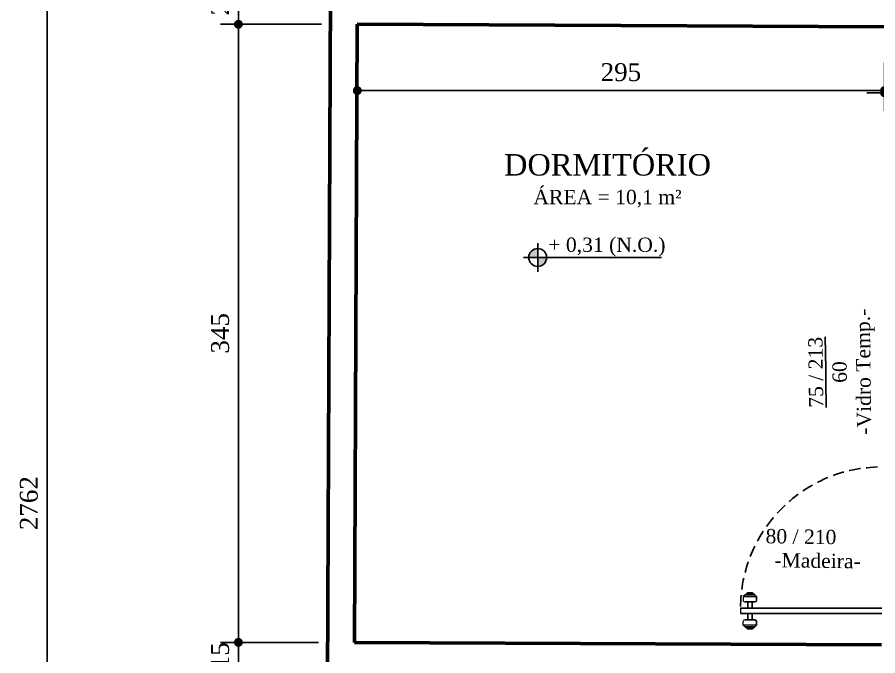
# Model space of a CAD drawing. Header units: millimetres. Extents: x 103208 to 171806, y -164 to 10038.
# Drawn here: x 112928.5 to 113410, y 6258.8 to 6615.8 of the extents above; entities that cross this region are included whole.
import ezdxf

# ---------------------------------------------------------------- set-up
doc = ezdxf.new("R2010")
doc.units = ezdxf.units.MM
doc.linetypes.add('HIDDEN', pattern=[9.525, 6.35, -3.175])
for name, color, linetype in [('Hachuria - Moveis', 1, 'Continuous'), ('PN010', 1, 'Continuous'), ('PORTAS', 3, 'Continuous'), ('Portas-Cotas', 2, 'Continuous'), ('Portas-Projeção', 55, 'HIDDEN'), ('Texto', 2, 'Continuous')]:
    doc.layers.add(name, color=color, linetype=linetype)
for name, color, linetype, lineweight in [('MEDIDAS', 7, 'Continuous', 0), ('Parede Baixa', 5, 'Continuous', 50), ('Portas - Janelas', 2, 'Continuous', 20)]:
    doc.layers.add(name, color=color, linetype=linetype, lineweight=lineweight)
doc.styles.add('Valéria', font='romantic.ttf', dxfattribs={"height": 10})
doc.dimstyles.new('Cota - 50', dxfattribs={"dimtxt": 10, "dimasz": 5, "dimexe": 10, "dimexo": 20, "dimgap": 5, "dimtad": 1, "dimtxsty": 'Valéria', "dimblk": 'DOT', "dimcen": 0, "dimclrd": 12, "dimclre": 12, "dimclrt": 2, "dimazin": 2, "dimtfac": 1, "dimtix": 1, "dimtmove": 0, "dimatfit": 3, "dimldrblk": 'DOT', "dimfxl": 1, "dimarcsym": 0})

# ---------------------------------------------------------------- blocks, each defined once
blk = doc.blocks.new('_Dot')
at = {"color": 0, "linetype": 'ByBlock', "lineweight": -2}
blk.add_line((-0.5, 0), (-1, 0), dxfattribs=at)
at = {"color": 0, "linetype": 'ByBlock', "const_width": 0.5}
blk.add_lwpolyline([(-0.25, 0, 1), (0.25, 0, 1)], format="xyb", close=True, dxfattribs=at)
blk = doc.blocks.new('*D650')
at = {"layer": 'Defpoints', "color": 0, "transparency": 16777216}
for p in [(115535.94, 6718.85, 9825), (115634.72, 6581.57), (113095.95, 4963.15, 9825)]:
    blk.add_point(p, dxfattribs=at)
at = {"layer": 'MEDIDAS', "color": 12, "lineweight": -2, "transparency": 16777216}
for p, q in [((115547.62, 6702.61), (115640.56, 6573.45)), ((113198.78, 4828.79), (115630.66, 6578.65)), ((113107.63, 4946.91), (113200.57, 4817.75))]:
    blk.add_line(p, q, dxfattribs=at)
at = {"layer": 'MEDIDAS', "color": 12, "lineweight": -2, "transparency": 16777216, "xscale": 5, "yscale": 5, "zscale": 5}
for p, rotation in [((115634.72, 6581.57), 35.73698977606095), ((113194.73, 4825.87), 215.736989776061)]:
    blk.add_blockref('_Dot', p, dxfattribs=dict(at, rotation=rotation))
at = {"layer": 'MEDIDAS', "color": 2, "transparency": 16777216, "insert": (114408.79, 5711.96), "char_height": 10, "attachment_point": 5, "rotation": 35.737, "style": 'Valéria'}
blk.add_mtext('3006', dxfattribs=at)
blk = doc.blocks.new('*D652')
at = {"color": 12, "lineweight": -2, "transparency": 16777216}
for p, q in [((113089.11, 7725.11), (112935.24, 7725.11)), ((112945.24, 7720.11), (112945.24, 4968.15)), ((113075.95, 4963.15), (112935.24, 4963.15))]:
    blk.add_line(p, q, dxfattribs=at)
at = {"layer": 'Defpoints', "color": 0, "transparency": 16777216}
for p in [(113109.11, 7725.11, 9825), (112945.24, 4963.15), (113095.95, 4963.15, 9825)]:
    blk.add_point(p, dxfattribs=at)
at = {"color": 12, "lineweight": -2, "transparency": 16777216, "xscale": 5, "yscale": 5, "zscale": 5}
for p, rotation in [((112945.24, 7725.11), 90), ((112945.24, 4963.15), 270)]:
    blk.add_blockref('_Dot', p, dxfattribs=dict(at, rotation=rotation))
at = {"color": 2, "transparency": 16777216, "insert": (112935.09, 6344.13), "char_height": 10, "width": 46.8935, "attachment_point": 5, "rotation": 90, "style": 'Valéria'}
blk.add_mtext('2762', dxfattribs=at)
blk = doc.blocks.new('*D671')
at = {"color": 12, "lineweight": -2, "transparency": 16777216}
for p, q in [((113413.8, 6590.42), (113413.8, 6563.51)), ((113428.8, 6590.35), (113428.8, 6563.51)), ((113408.8, 6573.51), (113403.8, 6573.51)), ((113413.8, 6573.51), (113428.8, 6573.51)), ((113433.8, 6573.51), (113438.8, 6573.51))]:
    blk.add_line(p, q, dxfattribs=at)
at = {"layer": 'Defpoints', "color": 0, "transparency": 16777216}
for p in [(113413.8, 6610.42, 9825), (113428.8, 6610.35, 9825), (113428.8, 6573.51)]:
    blk.add_point(p, dxfattribs=at)
at = {"color": 12, "lineweight": -2, "transparency": 16777216, "xscale": 5, "yscale": 5, "zscale": 5}
blk.add_blockref('_Dot', (113413.8, 6573.51), dxfattribs=at)
at = {"color": 12, "lineweight": -2, "transparency": 16777216, "xscale": 5, "yscale": 5, "zscale": 5, "rotation": 180}
blk.add_blockref('_Dot', (113428.8, 6573.51), dxfattribs=at)
at = {"color": 2, "transparency": 16777216, "insert": (113421.3, 6583.7), "char_height": 10, "attachment_point": 5, "style": 'Valéria'}
blk.add_mtext('15', dxfattribs=at)
blk = doc.blocks.new('*D681')
at = {"color": 12, "lineweight": -2, "transparency": 16777216}
for p, q in [((113118.81, 6591.83), (113118.81, 6564.76)), ((113413.8, 6590.42), (113413.8, 6564.76)), ((113123.81, 6574.76), (113408.8, 6574.76))]:
    blk.add_line(p, q, dxfattribs=at)
at = {"layer": 'Defpoints', "color": 0, "transparency": 16777216}
for p in [(113118.81, 6611.83, 9825), (113413.8, 6610.42, 9825), (113413.8, 6574.76)]:
    blk.add_point(p, dxfattribs=at)
at = {"color": 12, "lineweight": -2, "transparency": 16777216, "xscale": 5, "yscale": 5, "zscale": 5, "rotation": 180}
blk.add_blockref('_Dot', (113118.81, 6574.76), dxfattribs=at)
at = {"color": 12, "lineweight": -2, "transparency": 16777216, "xscale": 5, "yscale": 5, "zscale": 5}
blk.add_blockref('_Dot', (113413.8, 6574.76), dxfattribs=at)
at = {"color": 2, "transparency": 16777216, "insert": (113266.3, 6585.01), "char_height": 10, "attachment_point": 5, "style": 'Valéria'}
blk.add_mtext('295', dxfattribs=at)
blk = doc.blocks.new('*D663')
at = {"color": 12, "lineweight": -2, "transparency": 16777216}
for p, q in [((113098.93, 6636.83), (113042.28, 6636.83)), ((113052.28, 6631.83), (113052.28, 6616.83)), ((113098.81, 6611.83), (113042.28, 6611.83))]:
    blk.add_line(p, q, dxfattribs=at)
at = {"layer": 'Defpoints', "color": 0, "transparency": 16777216}
for p in [(113118.93, 6636.83, 9825), (113052.28, 6611.83), (113118.81, 6611.83, 9825)]:
    blk.add_point(p, dxfattribs=at)
at = {"color": 12, "lineweight": -2, "transparency": 16777216, "xscale": 5, "yscale": 5, "zscale": 5}
for p, rotation in [((113052.28, 6636.83), 90), ((113052.28, 6611.83), 270)]:
    blk.add_blockref('_Dot', p, dxfattribs=dict(at, rotation=rotation))
at = {"color": 2, "transparency": 16777216, "insert": (113042.09, 6624.33), "char_height": 10, "attachment_point": 5, "rotation": 90, "style": 'Valéria'}
blk.add_mtext('25', dxfattribs=at)
blk = doc.blocks.new('*D713')
at = {"color": 12, "lineweight": -2, "transparency": 16777216}
for p, q in [((113098.81, 6611.83), (113042.28, 6611.83)), ((113052.28, 6606.83), (113052.28, 6271.3)), ((113097.16, 6266.3), (113042.28, 6266.3))]:
    blk.add_line(p, q, dxfattribs=at)
at = {"layer": 'Defpoints', "color": 0, "transparency": 16777216}
for p in [(113118.81, 6611.83, 9825), (113052.28, 6266.3), (113117.16, 6266.3, 9825)]:
    blk.add_point(p, dxfattribs=at)
at = {"color": 12, "lineweight": -2, "transparency": 16777216, "xscale": 5, "yscale": 5, "zscale": 5}
for p, rotation in [((113052.28, 6611.83), 90), ((113052.28, 6266.3), 270)]:
    blk.add_blockref('_Dot', p, dxfattribs=dict(at, rotation=rotation))
at = {"color": 2, "transparency": 16777216, "insert": (113042.08, 6439.06), "char_height": 10, "attachment_point": 5, "rotation": 90, "style": 'Valéria'}
blk.add_mtext('345', dxfattribs=at)
blk = doc.blocks.new('*D714')
at = {"color": 12, "lineweight": -2, "transparency": 16777216}
for p, q in [((113052.28, 6271.3), (113052.28, 6276.3)), ((113097.16, 6266.3), (113042.28, 6266.3)), ((113052.28, 6266.3), (113052.28, 6251.3)), ((113097.09, 6251.3), (113042.28, 6251.3)), ((113052.28, 6246.3), (113052.28, 6241.3))]:
    blk.add_line(p, q, dxfattribs=at)
at = {"layer": 'Defpoints', "color": 0, "transparency": 16777216}
for p in [(113117.16, 6266.3, 9825), (113052.28, 6251.3), (113117.09, 6251.3, 9825)]:
    blk.add_point(p, dxfattribs=at)
at = {"color": 12, "lineweight": -2, "transparency": 16777216, "xscale": 5, "yscale": 5, "zscale": 5}
for p, rotation in [((113052.28, 6266.3), 270), ((113052.28, 6251.3), 90)]:
    blk.add_blockref('_Dot', p, dxfattribs=dict(at, rotation=rotation))
at = {"color": 2, "transparency": 16777216, "insert": (113042.08, 6258.8), "char_height": 10, "attachment_point": 5, "rotation": 90, "style": 'Valéria'}
blk.add_mtext('15', dxfattribs=at)

msp = doc.modelspace()

# ---------------------------------------------------------------- hatches: boundary and pattern name
at = {"layer": 'Portas - Janelas'}
h = msp.add_hatch(color=256, dxfattribs=at)
edge = h.paths.add_edge_path()
edge.add_arc((113219.73027, 6481.48509), 5, 90, 180)
edge.add_line((113214.73027, 6481.48509), (113219.73027, 6481.48509))
edge.add_line((113219.73027, 6481.48509), (113219.73027, 6486.48509))
edge = h.paths.add_edge_path()
edge.add_arc((113219.73027, 6481.48509), 5, 270, 360)
edge.add_line((113224.73027, 6481.48509), (113219.73027, 6481.48509))
edge.add_line((113219.73027, 6481.48509), (113219.73027, 6476.48509))

# ---------------------------------------------------------------- linework, layer by layer
at = {"layer": 'Hachuria - Moveis'}
msp.add_circle((113219.73027, 6481.48509), 5, dxfattribs=at)
at = {"layer": 'Parede Baixa'}
for p, q in [((113106.73866, 7227.11133, 9825), (113100.58636, 5936.3749, 9825)), ((113118.80609, 6611.82973, 9825), (113117.15912, 6266.29965, 9825)), ((113413.80274, 6610.42362, 9825), (113118.80609, 6611.82973, 9825)), ((113412.15577, 6264.89355, 9825), (113117.15912, 6266.29965, 9825))]:
    msp.add_line(p, q, dxfattribs=at)
at = {"layer": 'PN010'}
for p, q in [((113219.73027, 6489.48509), (113219.73027, 6473.48509)), ((113211.73027, 6481.48509), (113288.96002, 6481.48509))]:
    msp.add_line(p, q, dxfattribs=at)
at = {"layer": 'PORTAS', "color": 2, "linetype": 'Continuous'}
for p, q in [((113340.22727, 6293.39338, 9825), (113336.72727, 6293.39338, 9825)), ((113339.72727, 6293.89338, 9825), (113337.22727, 6293.89338, 9825)), ((113341.08082, 6293.03982, 9825), (113340.22727, 6293.39338, 9825)), ((113342.22727, 6291.89338, 9825), (113334.72727, 6291.89338, 9825)), ((113337.22727, 6288.89338, 9825), (113335.72727, 6288.89338, 9825)), ((113337.22727, 6285.39338, 9825), (113337.22727, 6288.89338, 9825)), ((113339.72727, 6288.89338, 9825), (113337.22727, 6288.89338, 9825)), ((113339.72727, 6285.39338, 9825), (113339.72727, 6288.89338, 9825)), ((113339.72727, 6288.89338, 9825), (113341.22727, 6288.89338, 9825)), ((113342.22727, 6291.89338, 9825), (113341.08082, 6293.03982, 9825)), ((113342.22727, 6289.89338, 9825), (113342.22727, 6291.89338, 9825)), ((113412.22727, 6285.39338, 9825), (113333.22727, 6285.39338, 9825)), ((113412.22727, 6282.39338, 9825), (113333.22727, 6282.39338, 9825)), ((113337.22727, 6278.89338, 9825), (113335.72727, 6278.89338, 9825)), ((113337.22727, 6282.39338, 9825), (113337.22727, 6278.89338, 9825)), ((113339.72727, 6278.89338, 9825), (113337.22727, 6278.89338, 9825)), ((113339.72727, 6282.39338, 9825), (113339.72727, 6278.89338, 9825)), ((113339.72727, 6278.89338, 9825), (113341.22727, 6278.89338, 9825)), ((113340.22727, 6274.39338, 9825), (113336.72727, 6274.39338, 9825)), ((113339.72727, 6273.89338, 9825), (113337.22727, 6273.89338, 9825)), ((113341.08082, 6274.74693, 9825), (113340.22727, 6274.39338, 9825)), ((113342.22727, 6275.89338, 9825), (113341.08082, 6274.74693, 9825)), ((113342.15938, 6275.82549, 9825), (113342.09149, 6275.89338, 9825)), ((113342.22727, 6277.89338, 9825), (113342.22727, 6275.89338, 9825))]:
    msp.add_line(p, q, dxfattribs=at)
for centre, radius, start, end in [((113337.22727, 6293.39338, 9825), 0.5, 90, 180), ((113339.72727, 6293.39338, 9825), 0.5, 0, 90), ((113341.22727, 6289.89338, 9825), 1, 270, 0), ((113341.22727, 6277.89338, 9825), 1, 0, 90), ((113337.22727, 6274.39338, 9825), 0.5, 180, 270), ((113339.72727, 6274.39338, 9825), 0.5, 270, 0)]:
    msp.add_arc(centre, radius, start, end, dxfattribs=at)
at = {"layer": 'Portas - Janelas', "color": 2, "linetype": 'Continuous'}
for p, q in [((113335.87371, 6293.03982, 9825), (113336.72727, 6293.39338, 9825)), ((113341.22727, 6292.89338, 9825), (113335.72727, 6292.89338, 9825)), ((113342.22727, 6275.89338, 9825), (113334.72727, 6275.89338, 9825)), ((113341.22727, 6274.89338, 9825), (113335.72727, 6274.89338, 9825)), ((113335.87371, 6274.74693, 9825), (113336.72727, 6274.39338, 9825))]:
    msp.add_line(p, q, dxfattribs=at)
at = {"layer": 'Portas - Janelas'}
for p, q in [((113335.72727, 6292.89338, 9825), (113334.72727, 6291.89338, 9825)), ((113334.72727, 6291.89338, 9825), (113334.72727, 6289.76379, 9825)), ((113335.87371, 6293.03982, 9825), (113335.72727, 6292.89338, 9825)), ((113333.22727, 6285.39338, 9825), (113333.22727, 6282.39338, 9825)), ((113334.72727, 6275.89338, 9825), (113334.72727, 6277.97344, 9825)), ((113335.72727, 6274.89338, 9825), (113334.72727, 6275.89338, 9825)), ((113335.87371, 6274.74693, 9825), (113335.72727, 6274.89338, 9825))]:
    msp.add_line(p, q, dxfattribs=at)
for centre, radius, start, end in [((113335.64327, 6289.80652, 9825), 0.917, 182.6710001, 275.255826), ((113335.71157, 6277.90696, 9825), 0.98654, 89.0881521, 176.1360537)]:
    msp.add_arc(centre, radius, start, end, dxfattribs=at)
at = {"layer": 'Portas-Projeção'}
msp.add_arc((113412.22727, 6285.39338, 9825), 79, 91.7522156, 180, dxfattribs=at)

# ---------------------------------------------------------------- texts
at = {"layer": 'Portas-Cotas', "insert": (113258.80894, 6539.25823), "char_height": 12, "attachment_point": 2, "style": 'Valéria'}
msp.add_mtext('DORMITÓRIO\\P{\\H0.6667x;ÁREA = 10,1 m²}', dxfattribs=at)
at = {"layer": 'Portas-Cotas', "insert": (113372.21074, 6342.21763), "char_height": 8, "attachment_point": 1, "rotation": 90.6973117, "style": 'Valéria'}
msp.add_mtext_dynamic_manual_height_columns('\\pxqc;{\\L75 / 213\\P}60\\P-Vidro Temp.-', width=150, gutter_width=50, heights=[0], dxfattribs=at)
at = {"layer": 'Portas-Cotas', "insert": (113376.42059, 6318.56597), "char_height": 8, "attachment_point": 5, "rotation": 359.1985974, "style": 'Valéria'}
msp.add_mtext('\\pxi-2.3669;80 / 210\\P\\pi0;-Madeira-', dxfattribs=at)
at = {"layer": 'Texto', "insert": (113225.69375, 6492.5916), "char_height": 8, "attachment_point": 1, "style": 'Valéria'}
msp.add_mtext('+ 0,31 (N.O.)', dxfattribs=at)

# ---------------------------------------------------------------- dimensions: what is measured, and where the dimension line sits
for base, p1, p2, text, picture, middle in [((112945.23909, 4963.1452), (113109.11238, 7725.11111, 9825), (113095.94746, 4963.1452, 9825), '2762', '*D652', (112935.09116, 6344.12815)), ((113052.27612, 6266.29965), (113118.80609, 6611.82973, 9825), (113117.15912, 6266.29965, 9825), '345', '*D713', (113042.08381, 6439.06469))]:
    dim = msp.add_linear_dim(base=base, p1=p1, p2=p2, angle=90, text=text, dimstyle='Cota - 50')
    dim.commit()
    dim.dimension.update_dxf_attribs({"geometry": picture, "text_midpoint": middle})
for base, p1, p2, picture, middle in [((113052.27794, 6611.82973), (113118.92525, 6636.82944, 9825), (113118.80609, 6611.82973, 9825), '*D663', (113042.08563, 6624.32958)), ((113052.27612, 6251.29982), (113117.15912, 6266.29965, 9825), (113117.08763, 6251.29982, 9825), '*D714', (113042.08381, 6258.79974))]:
    dim = msp.add_linear_dim(base=base, p1=p1, p2=p2, angle=90, dimstyle='Cota - 50', override={"dimtmove": 1})
    dim.commit()
    dim.dimension.update_dxf_attribs({"geometry": picture, "text_midpoint": middle})
dim = msp.add_linear_dim(base=(113413.80274, 6574.7578), p1=(113118.80609, 6611.82973, 9825), p2=(113413.80274, 6610.42362, 9825), dimstyle='Cota - 50')
dim.commit()
dim.dimension.update_dxf_attribs({"geometry": '*D681', "text_midpoint": (113266.30442, 6585.00928)})
dim = msp.add_linear_dim(base=(113428.80257, 6573.5078), p1=(113413.80274, 6610.42362, 9825), p2=(113428.80257, 6610.35213, 9825), dimstyle='Cota - 50', override={"dimtmove": 1})
dim.commit()
dim.dimension.update_dxf_attribs({"geometry": '*D671', "text_midpoint": (113421.30266, 6583.70011)})
at = {"layer": 'MEDIDAS'}
dim = msp.add_aligned_dim(p1=(113095.94746, 4963.1452, 9825), p2=(115535.93758, 6718.84569, 9825), distance=-169.12081, dimstyle='Cota - 50', dxfattribs=at)
dim.commit()
dim.dimension.update_dxf_attribs({"geometry": '*D650', "text_midpoint": (114408.79308, 5711.9561)})

doc.saveas('drawing.dxf')
